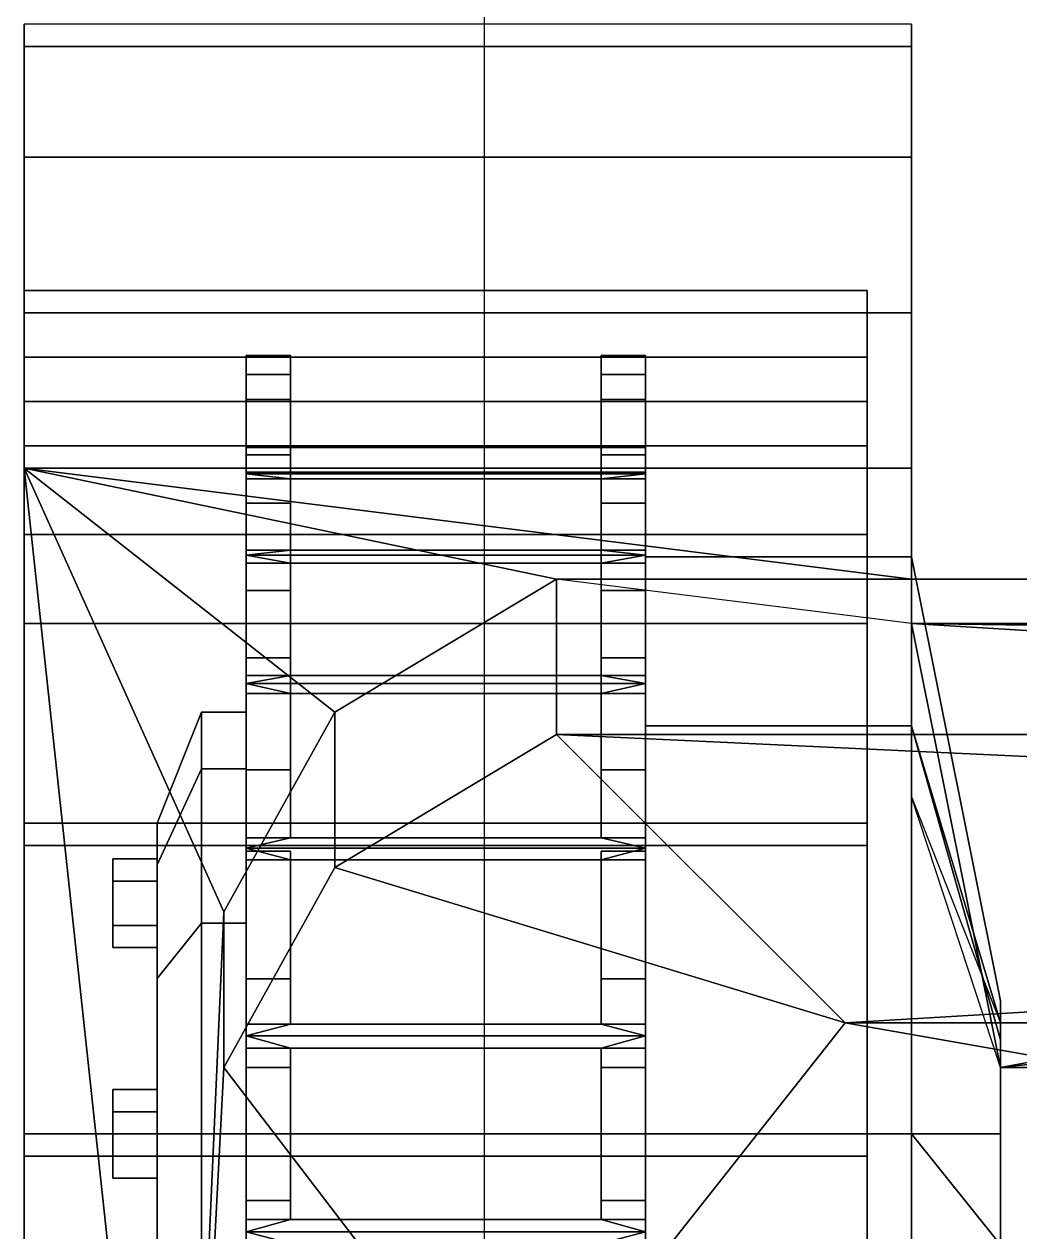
# Model space of a CAD drawing. Header units: millimetres. Extents: x -1.1 to 1.1, y -2.6 to 8.
# Drawn here: x -1.05 to -0.601, y 2.166 to 2.71 of the extents above; entities that cross this region are included whole.
import ezdxf

# ---------------------------------------------------------------- set-up
doc = ezdxf.new("R2010")
doc.units = ezdxf.units.MM
for name, color, linetype in [('_tmp', 4, 'Continuous'), ('fenders', 6, 'Continuous'), ('tracks', 3, 'Continuous'), ('wheels', 2, 'Continuous')]:
    doc.layers.add(name, color=color, linetype=linetype)

msp = doc.modelspace()

# ---------------------------------------------------------------- linework, layer by layer
for points in [[(-0.65, 2.39385, 0.65385), (-0.65, 2.47, 0.47), (-0.77, 2.47, 0.47), (-0.77, 2.39385, 0.65385)], [(-0.65, 2.47, 0.47), (-0.65, 2.39385, 0.28615), (-0.77, 2.39385, 0.28615), (-0.77, 2.47, 0.47)], [(-0.65, 2.39385, 0.28615), (-0.65, 2.47, 0.47), (-0.61, 2.27, 0.47), (-0.61, 2.25243, 0.42757)], [(-0.65, 2.47, 0.47), (-0.65, 2.39385, 0.65385), (-0.61, 2.26003, 0.49406), (-0.61, 2.27, 0.47)], [(-0.91, 2.4, 0.97), (-0.91, 2.33, 1.11), (-0.81, 2.39, 1.11), (-0.81, 2.46, 0.97)], [(-0.65, 2.44, 0.97), (-0.81, 2.46, 0.97), (0.81, 2.46, 0.97), (0.65, 2.44, 0.97)], [(-0.81, 2.46, 0.97), (-0.81, 2.39, 1.11), (0.81, 2.39, 1.11), (0.81, 2.46, 0.97)], [(-0.65, 2.44, 0.8), (-0.65, 2.44, 0.97), (0.65, 2.44, 0.97), (0.65, 2.44, 0.8)], [(0.18, 2.42824, 0.78), (-0.65, 2.44, 0.8), (0.65, 2.44, 0.8), (0.39, 2.42824, 0.78)], [(-0.65, 2.44, 0.8), (-0.65, 2.44, 0.8), (0.18, 2.42824, 0.78), (0.12, 2.39294, 0.72)], [(-0.61, 2.24, 0.46), (-0.65, 2.44, 0.8), (0.12, 2.39294, 0.72), (0.12, 2.37529, 0.69)], [(-0.65, 2.21, 0.73), (-0.65, 2.44, 0.97), (-0.65, 2.44, 0.8), (-0.65, 2.36183, 0.66711)], [(-0.65, -2.36, 0.97), (-0.65, 2.44, 0.97), (-0.65, 2.21, 0.73), (-0.65, 2.02615, 0.65385)], [(-0.65, 2.36183, 0.66711), (-0.65, 2.44, 0.8), (-0.65, 2.44, 0.8), (-0.61, 2.24, 0.46)], [(-0.96, 2.31, 0.97), (-0.96, 2.24, 1.11), (-0.91, 2.33, 1.11), (-0.91, 2.4, 0.97)], [(-0.91, 2.33, 1.11), (-0.68, 2.26, 1.31), (-0.68, 2.26, 1.31), (-0.81, 2.39, 1.11)], [(-0.81, 2.39, 1.11), (-0.68, 2.26, 1.31), (0.3, 2.3185, 1.22), (0.3, 2.338, 1.19)], [(-0.81, 2.39, 1.11), (-0.81, 2.39, 1.11), (0.3, 2.338, 1.19), (0.37, 2.39, 1.11)], [(-0.65, 2.21, 0.73), (-0.65, 2.39385, 0.65385), (-0.77, 2.39385, 0.65385), (-0.77, 2.21, 0.73)], [(-0.65, 2.39385, 0.28615), (-0.65, 2.21, 0.21), (-0.77, 2.21, 0.21), (-0.77, 2.39385, 0.28615)], [(-0.65, 2.21, 0.21), (-0.65, 2.39385, 0.28615), (-0.61, 2.25243, 0.42757), (-0.61, 2.21, 0.41)], [(-0.65, 2.39385, 0.65385), (-0.65, 2.36183, 0.66711), (-0.61, 2.26003, 0.49406)], [(-0.61, 2.24, 0.46), (-0.61, 2.24, 0.46), (0.12, 2.37529, 0.69), (0.18, 2.32824, 0.61)], [(-0.96, 2.24, 1.11), (-0.83, 2.07, 1.35), (-0.68, 2.26, 1.31), (-0.91, 2.33, 1.11)], [(-0.61, 2.24, 0.46), (0.18, 2.32824, 0.61), (0.39, 2.32824, 0.61), (0.61, 2.24, 0.46)], [(-0.68, 2.26, 1.31), (-0.68, 2.26, 1.31), (0.37, 2.26, 1.31), (0.3, 2.3185, 1.22)], [(-0.98, 1.86, 0.97), (-0.98, 1.86, 1.11), (-0.96, 2.24, 1.11), (-0.96, 2.31, 0.97)], [(-0.61, 2.24, 0.46), (-0.61, 2.25243, 0.42757), (-0.61, 2.27, 0.47), (-0.61, 2.26003, 0.49406)], [(-0.83, 2.07, 1.35), (-0.83, 2.07, 1.35), (-0.11, 2.16, 1.47), (-0.68, 2.26, 1.31)], [(-0.68, 2.26, 1.31), (-0.11, 2.16, 1.47), (0.11, 2.16, 1.47), (0.68, 2.26, 1.31)], [(-0.61, 2.17993, 0.42246), (-0.61, 2.21, 0.41), (-0.61, 2.25243, 0.42757), (-0.61, 2.24, 0.46)], [(-0.98, 1.86, 1.11), (-0.98, 1.86, 1.11), (-0.83, 2.07, 1.35), (-0.96, 2.24, 1.11)], [(-0.61, 2.16, 0.41), (-0.61, 2.24, 0.46), (0.61, 2.24, 0.46), (0.61, 2.16, 0.41)], [(-0.65, 2.02615, 0.65385), (-0.65, 2.21, 0.73), (-0.77, 2.21, 0.73), (-0.77, 2.02615, 0.65385)], [(-0.65, 2.21, 0.21), (-0.65, 2.02615, 0.28615), (-0.77, 2.02615, 0.28615), (-0.77, 2.21, 0.21)], [(-0.61, 2.16, 0.41), (-0.65, 2.21, 0.21), (-0.61, 2.21, 0.41), (-0.61, 2.17993, 0.42246)], [(-0.65, 2.02615, 0.28615), (-0.65, 2.21, 0.21), (-0.61, 2.16, 0.41), (-0.61497, 2.15, 0.41)]]:
    msp.add_3dface(points)
at = {"layer": '_tmp'}
msp.add_xline((-0.84273, 0.65, 1.65485), (0, -1), dxfattribs=at)
at = {"layer": 'fenders'}
for points in [[(-1.05, 2.51, 0.97), (-1.05, 2.58, 0.96), (-1.05, 2.71, 0.75), (-1.05, 2.48, 0.93)], [(-0.65, 2.7, 0.82), (-0.65, 2.71, 0.75), (-1.05, 2.71, 0.75), (-1.05, 2.7, 0.82)], [(-1.05, 2.65, 0.89), (-1.05, 2.7, 0.82), (-1.05, 2.71, 0.75), (-1.05, 2.58, 0.96)], [(-0.65, 2.44, 0.97), (-0.65, 2.44, 0.8), (-0.65, 2.71, 0.75), (-0.65, 2.7, 0.82)], [(-0.65, 2.65, 0.89), (-0.65, 2.7, 0.82), (-1.05, 2.7, 0.82), (-1.05, 2.65, 0.89)], [(-0.65, 2.51, 0.97), (-0.65, 2.7, 0.82), (-0.65, 2.65, 0.89), (-0.65, 2.58, 0.96)], [(-0.65, 2.44, 0.97), (-0.65, 2.7, 0.82), (-0.65, 2.51, 0.97), (-0.65, 2.44, 0.97)], [(-0.65, 2.58, 0.96), (-0.65, 2.65, 0.89), (-1.05, 2.65, 0.89), (-1.05, 2.58, 0.96)], [(-0.65, 2.51, 0.97), (-0.65, 2.58, 0.96), (-1.05, 2.58, 0.96), (-1.05, 2.51, 0.97)], [(-0.65, 2.46, 0.97), (-0.65, 2.51, 0.97), (-1.05, 2.51, 0.97), (-0.65, 2.46, 0.97)], [(-1.05, 1.36, 0.97), (-1.05, 2.51, 0.97), (-1.05, 2.48, 0.93), (-1.05, 1.36, 0.93)], [(-1.01371, 1.36, 0.97), (-0.98, 1.86, 0.97), (-1.05, 2.51, 0.97), (-1.05, 1.36, 0.97)], [(-0.81, 2.46, 0.97), (-0.65, 2.46, 0.97), (-1.05, 2.51, 0.97), (-0.81, 2.46, 0.97)], [(-0.91, 2.4, 0.97), (-0.81, 2.46, 0.97), (-1.05, 2.51, 0.97), (-0.91, 2.4, 0.97)], [(-0.96, 2.31, 0.97), (-0.91, 2.4, 0.97), (-1.05, 2.51, 0.97), (-0.96, 2.31, 0.97)], [(-0.98, 1.86, 0.97), (-0.96, 2.31, 0.97), (-1.05, 2.51, 0.97), (-0.98, 1.86, 0.97)]]:
    msp.add_3dface(points, dxfattribs=at)
at = {"layer": 'tracks'}
for points in [[(-1.05, 2.52, 0.59), (-1.05, 2.56, 0.61), (-1.05, 2.59, 0.47), (-1.05, 2.54, 0.47)], [(-1.05, 2.59, 0.47), (-1.05, 2.56, 0.61), (-0.67, 2.56, 0.61), (-0.67, 2.59, 0.47)], [(-0.67, 2.59, 0.47), (-0.67, 2.56, 0.33), (-1.05, 2.56, 0.33), (-1.05, 2.59, 0.47)], [(-1.05, 2.59, 0.47), (-1.05, 2.56, 0.33), (-1.05, 2.52, 0.35), (-1.05, 2.54, 0.47)], [(-0.67, 2.59, 0.47), (-0.67, 2.56, 0.61), (-0.67, 2.52, 0.59), (-0.67, 2.54, 0.47)], [(-0.67, 2.52, 0.35), (-0.67, 2.56, 0.33), (-0.67, 2.59, 0.47), (-0.67, 2.54, 0.47)], [(-0.67, 2.56, 0.33), (-0.67, 2.48, 0.21), (-1.05, 2.48, 0.21), (-1.05, 2.56, 0.33)], [(-1.05, 2.56, 0.33), (-1.05, 2.48, 0.21), (-1.05, 2.44, 0.23), (-1.05, 2.52, 0.35)], [(-1.05, 2.56, 0.61), (-1.05, 2.48, 0.73), (-0.67, 2.48, 0.73), (-0.67, 2.56, 0.61)], [(-1.05, 2.44, 0.71), (-1.05, 2.48, 0.73), (-1.05, 2.56, 0.61), (-1.05, 2.52, 0.59)], [(-0.67, 2.44, 0.23), (-0.67, 2.48, 0.21), (-0.67, 2.56, 0.33), (-0.67, 2.52, 0.35)], [(-0.67, 2.56, 0.61), (-0.67, 2.48, 0.73), (-0.67, 2.44, 0.71), (-0.67, 2.52, 0.59)], [(-0.67, 2.54, 0.47), (-0.67, 2.52, 0.59), (-1.05, 2.52, 0.59), (-1.05, 2.54, 0.47)], [(-1.05, 2.54, 0.47), (-1.05, 2.52, 0.35), (-0.67, 2.52, 0.35), (-0.67, 2.54, 0.47)], [(-1.05, 2.52, 0.35), (-1.05, 2.44, 0.23), (-0.67, 2.44, 0.23), (-0.67, 2.52, 0.35)], [(-0.67, 2.52, 0.59), (-0.67, 2.44, 0.71), (-1.05, 2.44, 0.71), (-1.05, 2.52, 0.59)], [(-1.05, 2.48, 0.21), (-1.05, 2.35, 0.12), (-1.05, 2.34, 0.16), (-1.05, 2.44, 0.23)], [(-0.67, 2.48, 0.21), (-0.67, 2.35, 0.12), (-1.05, 2.35, 0.12), (-1.05, 2.48, 0.21)], [(-1.05, 2.34, 0.78), (-1.05, 2.35, 0.82), (-1.05, 2.48, 0.73), (-1.05, 2.44, 0.71)], [(-1.05, 2.48, 0.73), (-1.05, 2.35, 0.82), (-0.67, 2.35, 0.82), (-0.67, 2.48, 0.73)], [(-0.67, 2.34, 0.16), (-0.67, 2.35, 0.12), (-0.67, 2.48, 0.21), (-0.67, 2.44, 0.23)], [(-0.67, 2.48, 0.73), (-0.67, 2.35, 0.82), (-0.67, 2.34, 0.78), (-0.67, 2.44, 0.71)], [(-1.05, 2.44, 0.23), (-1.05, 2.34, 0.16), (-0.67, 2.34, 0.16), (-0.67, 2.44, 0.23)], [(-0.67, 2.44, 0.71), (-0.67, 2.34, 0.78), (-1.05, 2.34, 0.78), (-1.05, 2.44, 0.71)], [(-1.05, 2.35, 0.12), (-1.05, 2.21, 0.03), (-1.05, 2.2, 0.07), (-1.05, 2.34, 0.16)], [(-0.67, 2.35, 0.12), (-0.67, 2.21, 0.03), (-1.05, 2.21, 0.03), (-1.05, 2.35, 0.12)], [(-1.05, 2.35, 0.82), (-1.05, 2.21, 0.84), (-0.67, 2.21, 0.84), (-0.67, 2.35, 0.82)], [(-1.05, 2.21, 0.8), (-1.05, 2.21, 0.84), (-1.05, 2.35, 0.82), (-1.05, 2.34, 0.78)], [(-0.67, 2.2, 0.07), (-0.67, 2.21, 0.03), (-0.67, 2.35, 0.12), (-0.67, 2.34, 0.16)], [(-0.67, 2.35, 0.82), (-0.67, 2.21, 0.84), (-0.67, 2.21, 0.8), (-0.67, 2.34, 0.78)], [(-1.05, 2.34, 0.16), (-1.05, 2.2, 0.07), (-0.67, 2.2, 0.07), (-0.67, 2.34, 0.16)], [(-0.67, 2.34, 0.78), (-0.67, 2.21, 0.8), (-1.05, 2.21, 0.8), (-1.05, 2.34, 0.78)], [(-1.05, 2.21, 0.03), (-1.05, 2.05, -0.03), (-1.05, 2.05), (-1.05, 2.2, 0.07)], [(-0.67, 2.21, 0.03), (-0.67, 2.05, -0.03), (-1.05, 2.05, -0.03), (-1.05, 2.21, 0.03)], [(-1.05, 2.21, 0.84), (-1.05, 1.25, 0.86), (-0.67, 1.25, 0.86), (-0.67, 2.21, 0.84)], [(-1.05, 1.25, 0.82), (-1.05, 1.25, 0.86), (-1.05, 2.21, 0.84), (-1.05, 2.21, 0.8)], [(-0.67, 2.21, 0.8), (-0.67, 1.25, 0.82), (-1.05, 1.25, 0.82), (-1.05, 2.21, 0.8)], [(-0.67, 2.05), (-0.67, 2.05, -0.03), (-0.67, 2.21, 0.03), (-0.67, 2.2, 0.07)], [(-0.67, 2.21, 0.84), (-0.67, 1.25, 0.86), (-0.67, 1.25, 0.82), (-0.67, 2.21, 0.8)], [(-1.05, 2.2, 0.07), (-1.05, 2.05), (-0.67, 2.05), (-0.67, 2.2, 0.07)]]:
    msp.add_3dface(points, dxfattribs=at)
at = {"layer": 'wheels'}
for points in [[(-0.93, 2.55217, 0.5495), (-0.93, 2.56071, 0.49012), (-0.95, 2.56071, 0.49012), (-0.95, 2.55217, 0.5495)], [(-0.93, 2.56071, 0.49012), (-0.93, 2.51922, 0.47543), (-0.95, 2.51922, 0.47543), (-0.95, 2.56071, 0.49012)], [(-0.95, 2.56071, 0.49012), (-0.95, 2.51922, 0.47543), (-0.95, 2.50822, 0.55191), (-0.95, 2.55217, 0.5495)], [(-0.93, 2.56071, 0.44988), (-0.93, 2.55217, 0.3905), (-0.95, 2.55217, 0.3905), (-0.95, 2.56071, 0.44988)], [(-0.93, 2.51922, 0.46457), (-0.93, 2.56071, 0.44988), (-0.95, 2.56071, 0.44988), (-0.95, 2.51922, 0.46457)], [(-0.95, 2.55217, 0.3905), (-0.95, 2.50822, 0.38809), (-0.95, 2.51922, 0.46457), (-0.95, 2.56071, 0.44988)], [(-0.93, 2.51922, 0.47543), (-0.93, 2.56071, 0.49012), (-0.93, 2.55217, 0.5495), (-0.93, 2.50822, 0.55191)], [(-0.93, 2.50822, 0.38809), (-0.93, 2.55217, 0.3905), (-0.93, 2.56071, 0.44988), (-0.93, 2.51922, 0.46457)], [(-0.79, 2.56071, 0.49012), (-0.79, 2.51922, 0.47543), (-0.79, 2.50822, 0.55191), (-0.79, 2.55217, 0.5495)], [(-0.77, 2.56071, 0.49012), (-0.77, 2.51922, 0.47543), (-0.79, 2.51922, 0.47543), (-0.79, 2.56071, 0.49012)], [(-0.77, 2.55217, 0.5495), (-0.77, 2.56071, 0.49012), (-0.79, 2.56071, 0.49012), (-0.79, 2.55217, 0.5495)], [(-0.79, 2.55217, 0.3905), (-0.79, 2.50822, 0.38809), (-0.79, 2.51922, 0.46457), (-0.79, 2.56071, 0.44988)], [(-0.77, 2.51922, 0.46457), (-0.77, 2.56071, 0.44988), (-0.79, 2.56071, 0.44988), (-0.79, 2.51922, 0.46457)], [(-0.77, 2.56071, 0.44988), (-0.77, 2.55217, 0.3905), (-0.79, 2.55217, 0.3905), (-0.79, 2.56071, 0.44988)], [(-0.77, 2.51922, 0.47543), (-0.77, 2.56071, 0.49012), (-0.77, 2.55217, 0.5495), (-0.77, 2.50822, 0.55191)], [(-0.77, 2.50822, 0.38809), (-0.77, 2.55217, 0.3905), (-0.77, 2.56071, 0.44988), (-0.77, 2.51922, 0.46457)], [(-0.93, 2.50822, 0.55191), (-0.93, 2.55217, 0.5495), (-0.95, 2.55217, 0.5495), (-0.95, 2.50822, 0.55191)], [(-0.93, 2.55217, 0.3905), (-0.93, 2.50822, 0.38809), (-0.95, 2.50822, 0.38809), (-0.95, 2.55217, 0.3905)], [(-0.77, 2.50822, 0.55191), (-0.77, 2.55217, 0.5495), (-0.79, 2.55217, 0.5495), (-0.79, 2.50822, 0.55191)], [(-0.77, 2.55217, 0.3905), (-0.77, 2.50822, 0.38809), (-0.79, 2.50822, 0.38809), (-0.79, 2.55217, 0.3905)], [(-0.93, 2.51591, 0.64268), (-0.93, 2.54083, 0.58811), (-0.95, 2.54083, 0.58811), (-0.95, 2.51591, 0.64268)], [(-0.93, 2.54083, 0.58811), (-0.93, 2.50516, 0.56233), (-0.95, 2.50516, 0.56233), (-0.95, 2.54083, 0.58811)], [(-0.95, 2.54083, 0.58811), (-0.95, 2.50516, 0.56233), (-0.95, 2.47307, 0.63261), (-0.95, 2.51591, 0.64268)], [(-0.93, 2.54083, 0.35189), (-0.93, 2.51591, 0.29732), (-0.95, 2.51591, 0.29732), (-0.95, 2.54083, 0.35189)], [(-0.93, 2.50516, 0.37767), (-0.93, 2.54083, 0.35189), (-0.95, 2.54083, 0.35189), (-0.95, 2.50516, 0.37767)], [(-0.95, 2.51591, 0.29732), (-0.95, 2.47307, 0.30739), (-0.95, 2.50516, 0.37767), (-0.95, 2.54083, 0.35189)], [(-0.93, 2.50516, 0.56233), (-0.93, 2.54083, 0.58811), (-0.93, 2.51591, 0.64268), (-0.93, 2.47307, 0.63261)], [(-0.93, 2.47307, 0.30739), (-0.93, 2.51591, 0.29732), (-0.93, 2.54083, 0.35189), (-0.93, 2.50516, 0.37767)], [(-0.79, 2.54083, 0.58811), (-0.79, 2.50516, 0.56233), (-0.79, 2.47307, 0.63261), (-0.79, 2.51591, 0.64268)], [(-0.77, 2.54083, 0.58811), (-0.77, 2.50516, 0.56233), (-0.79, 2.50516, 0.56233), (-0.79, 2.54083, 0.58811)], [(-0.77, 2.51591, 0.64268), (-0.77, 2.54083, 0.58811), (-0.79, 2.54083, 0.58811), (-0.79, 2.51591, 0.64268)], [(-0.79, 2.51591, 0.29732), (-0.79, 2.47307, 0.30739), (-0.79, 2.50516, 0.37767), (-0.79, 2.54083, 0.35189)], [(-0.77, 2.50516, 0.37767), (-0.77, 2.54083, 0.35189), (-0.79, 2.54083, 0.35189), (-0.79, 2.50516, 0.37767)], [(-0.77, 2.54083, 0.35189), (-0.77, 2.51591, 0.29732), (-0.79, 2.51591, 0.29732), (-0.79, 2.54083, 0.35189)], [(-0.77, 2.50516, 0.56233), (-0.77, 2.54083, 0.58811), (-0.77, 2.51591, 0.64268), (-0.77, 2.47307, 0.63261)], [(-0.77, 2.47307, 0.30739), (-0.77, 2.51591, 0.29732), (-0.77, 2.54083, 0.35189), (-0.77, 2.50516, 0.37767)], [(-0.79, 2.51922, 0.47543), (-0.77, 2.52, 0.47), (-0.95, 2.52, 0.47), (-0.93, 2.51922, 0.47543)], [(-0.93, 2.51922, 0.47543), (-0.95, 2.52, 0.47), (-0.95, 2.52, 0.47), (-0.95, 2.51922, 0.47543)], [(-0.77, 2.52, 0.47), (-0.79, 2.51922, 0.46457), (-0.93, 2.51922, 0.46457), (-0.95, 2.52, 0.47)], [(-0.95, 2.52, 0.47), (-0.93, 2.51922, 0.46457), (-0.95, 2.51922, 0.46457), (-0.95, 2.52, 0.47)], [(-0.95, 2.50744, 0.55734), (-0.95, 2.52, 0.47), (-0.95, 2.37454, 0.375), (-0.95, 2.4, 0.47)], [(-0.95, 2.52, 0.47), (-0.95, 2.50744, 0.38266), (-0.95, 2.37454, 0.375)], [(-0.77, 2.51922, 0.47543), (-0.77, 2.52, 0.47), (-0.77, 2.52, 0.47), (-0.79, 2.51922, 0.47543)], [(-0.77, 2.52, 0.47), (-0.77, 2.51922, 0.46457), (-0.79, 2.51922, 0.46457), (-0.77, 2.52, 0.47)], [(-0.77, 2.52, 0.47), (-0.77, 2.50744, 0.55734), (-0.77, 2.47079, 0.3024), (-0.77, 2.50744, 0.38266)], [(-0.93, 2.47307, 0.63261), (-0.93, 2.51591, 0.64268), (-0.95, 2.51591, 0.64268), (-0.95, 2.47307, 0.63261)], [(-0.93, 2.51591, 0.29732), (-0.93, 2.47307, 0.30739), (-0.95, 2.47307, 0.30739), (-0.95, 2.51591, 0.29732)], [(-0.79, 2.50822, 0.55191), (-0.79, 2.51922, 0.47543), (-0.93, 2.51922, 0.47543), (-0.93, 2.50822, 0.55191)], [(-0.79, 2.51922, 0.46457), (-0.79, 2.50822, 0.38809), (-0.93, 2.50822, 0.38809), (-0.93, 2.51922, 0.46457)], [(-0.77, 2.47307, 0.63261), (-0.77, 2.51591, 0.64268), (-0.79, 2.51591, 0.64268), (-0.79, 2.47307, 0.63261)], [(-0.77, 2.51591, 0.29732), (-0.77, 2.47307, 0.30739), (-0.79, 2.47307, 0.30739), (-0.79, 2.51591, 0.29732)], [(-0.77, 2.50744, 0.55734), (-0.79, 2.50822, 0.55191), (-0.93, 2.50822, 0.55191), (-0.95, 2.50744, 0.55734)], [(-0.95, 2.50744, 0.55734), (-0.93, 2.50822, 0.55191), (-0.95, 2.50822, 0.55191), (-0.95, 2.50744, 0.55734)], [(-0.79, 2.50822, 0.38809), (-0.77, 2.50744, 0.38266), (-0.95, 2.50744, 0.38266), (-0.93, 2.50822, 0.38809)], [(-0.93, 2.50822, 0.38809), (-0.95, 2.50744, 0.38266), (-0.95, 2.50744, 0.38266), (-0.95, 2.50822, 0.38809)], [(-0.79, 2.50516, 0.56233), (-0.77, 2.50744, 0.55734), (-0.95, 2.50744, 0.55734), (-0.93, 2.50516, 0.56233)], [(-0.93, 2.50516, 0.56233), (-0.95, 2.50744, 0.55734), (-0.95, 2.50744, 0.55734), (-0.95, 2.50516, 0.56233)], [(-0.77, 2.50744, 0.38266), (-0.79, 2.50516, 0.37767), (-0.93, 2.50516, 0.37767), (-0.95, 2.50744, 0.38266)], [(-0.95, 2.50744, 0.38266), (-0.93, 2.50516, 0.37767), (-0.95, 2.50516, 0.37767), (-0.95, 2.50744, 0.38266)], [(-0.95, 2.47079, 0.6376), (-0.95, 2.50744, 0.55734), (-0.95, 2.4, 0.47), (-0.95, 2.37454, 0.565)], [(-0.95, 2.50744, 0.38266), (-0.95, 2.47079, 0.3024), (-0.95, 2.37454, 0.375)], [(-0.79, 2.47307, 0.63261), (-0.79, 2.50516, 0.56233), (-0.93, 2.50516, 0.56233), (-0.93, 2.47307, 0.63261)], [(-0.79, 2.50516, 0.37767), (-0.79, 2.47307, 0.30739), (-0.93, 2.47307, 0.30739), (-0.93, 2.50516, 0.37767)], [(-0.77, 2.50744, 0.55734), (-0.77, 2.50822, 0.55191), (-0.79, 2.50822, 0.55191), (-0.77, 2.50744, 0.55734)], [(-0.77, 2.50822, 0.38809), (-0.77, 2.50744, 0.38266), (-0.77, 2.50744, 0.38266), (-0.79, 2.50822, 0.38809)], [(-0.77, 2.50516, 0.56233), (-0.77, 2.50744, 0.55734), (-0.77, 2.50744, 0.55734), (-0.79, 2.50516, 0.56233)], [(-0.77, 2.50744, 0.38266), (-0.77, 2.50516, 0.37767), (-0.79, 2.50516, 0.37767), (-0.77, 2.50744, 0.38266)], [(-0.77, 2.50744, 0.55734), (-0.77, 2.47079, 0.6376), (-0.77, 2.41301, 0.23572), (-0.77, 2.47079, 0.3024)], [(-0.93, 2.45487, 0.72187), (-0.93, 2.49416, 0.67653), (-0.95, 2.49416, 0.67653), (-0.95, 2.45487, 0.72187)], [(-0.93, 2.49416, 0.67653), (-0.93, 2.4672, 0.64175), (-0.95, 2.4672, 0.64175), (-0.95, 2.49416, 0.67653)], [(-0.95, 2.49416, 0.67653), (-0.95, 2.4672, 0.64175), (-0.95, 2.4166, 0.70014), (-0.95, 2.45487, 0.72187)], [(-0.93, 2.49416, 0.26347), (-0.93, 2.45487, 0.21813), (-0.95, 2.45487, 0.21813), (-0.95, 2.49416, 0.26347)], [(-0.93, 2.4672, 0.29825), (-0.93, 2.49416, 0.26347), (-0.95, 2.49416, 0.26347), (-0.95, 2.4672, 0.29825)], [(-0.95, 2.45487, 0.21813), (-0.95, 2.4166, 0.23986), (-0.95, 2.4672, 0.29825), (-0.95, 2.49416, 0.26347)], [(-0.93, 2.4672, 0.64175), (-0.93, 2.49416, 0.67653), (-0.93, 2.45487, 0.72187), (-0.93, 2.4166, 0.70014)], [(-0.93, 2.4166, 0.23986), (-0.93, 2.45487, 0.21813), (-0.93, 2.49416, 0.26347), (-0.93, 2.4672, 0.29825)], [(-0.79, 2.49416, 0.67653), (-0.79, 2.4672, 0.64175), (-0.79, 2.4166, 0.70014), (-0.79, 2.45487, 0.72187)], [(-0.77, 2.49416, 0.67653), (-0.77, 2.4672, 0.64175), (-0.79, 2.4672, 0.64175), (-0.79, 2.49416, 0.67653)], [(-0.77, 2.45487, 0.72187), (-0.77, 2.49416, 0.67653), (-0.79, 2.49416, 0.67653), (-0.79, 2.45487, 0.72187)], [(-0.79, 2.45487, 0.21813), (-0.79, 2.4166, 0.23986), (-0.79, 2.4672, 0.29825), (-0.79, 2.49416, 0.26347)], [(-0.77, 2.4672, 0.29825), (-0.77, 2.49416, 0.26347), (-0.79, 2.49416, 0.26347), (-0.79, 2.4672, 0.29825)], [(-0.77, 2.49416, 0.26347), (-0.77, 2.45487, 0.21813), (-0.79, 2.45487, 0.21813), (-0.79, 2.49416, 0.26347)], [(-0.77, 2.4672, 0.64175), (-0.77, 2.49416, 0.67653), (-0.77, 2.45487, 0.72187), (-0.77, 2.4166, 0.70014)], [(-0.77, 2.4166, 0.23986), (-0.77, 2.45487, 0.21813), (-0.77, 2.49416, 0.26347), (-0.77, 2.4672, 0.29825)], [(-0.77, 2.47079, 0.6376), (-0.79, 2.47307, 0.63261), (-0.93, 2.47307, 0.63261), (-0.95, 2.47079, 0.6376)], [(-0.95, 2.47079, 0.6376), (-0.93, 2.47307, 0.63261), (-0.95, 2.47307, 0.63261), (-0.95, 2.47079, 0.6376)], [(-0.79, 2.47307, 0.30739), (-0.77, 2.47079, 0.3024), (-0.95, 2.47079, 0.3024), (-0.93, 2.47307, 0.30739)], [(-0.93, 2.47307, 0.30739), (-0.95, 2.47079, 0.3024), (-0.95, 2.47079, 0.3024), (-0.95, 2.47307, 0.30739)], [(-0.79, 2.4672, 0.64175), (-0.77, 2.47079, 0.6376), (-0.95, 2.47079, 0.6376), (-0.93, 2.4672, 0.64175)], [(-0.93, 2.4672, 0.64175), (-0.95, 2.47079, 0.6376), (-0.95, 2.47079, 0.6376), (-0.95, 2.4672, 0.64175)], [(-0.77, 2.47079, 0.3024), (-0.79, 2.4672, 0.29825), (-0.93, 2.4672, 0.29825), (-0.95, 2.47079, 0.3024)], [(-0.95, 2.47079, 0.3024), (-0.93, 2.4672, 0.29825), (-0.95, 2.4672, 0.29825), (-0.95, 2.47079, 0.3024)], [(-0.95, 2.41301, 0.70428), (-0.95, 2.47079, 0.6376), (-0.95, 2.37454, 0.565), (-0.95, 2.305, 0.63454)], [(-0.95, 2.47079, 0.3024), (-0.95, 2.41301, 0.23572), (-0.95, 2.305, 0.30546), (-0.95, 2.37454, 0.375)], [(-0.77, 2.47079, 0.6376), (-0.77, 2.47307, 0.63261), (-0.79, 2.47307, 0.63261), (-0.77, 2.47079, 0.6376)], [(-0.77, 2.47307, 0.30739), (-0.77, 2.47079, 0.3024), (-0.77, 2.47079, 0.3024), (-0.79, 2.47307, 0.30739)], [(-0.77, 2.4672, 0.64175), (-0.77, 2.47079, 0.6376), (-0.77, 2.47079, 0.6376), (-0.79, 2.4672, 0.64175)], [(-0.77, 2.47079, 0.3024), (-0.77, 2.4672, 0.29825), (-0.79, 2.4672, 0.29825), (-0.77, 2.47079, 0.3024)], [(-0.77, 2.47079, 0.6376), (-0.77, 2.41301, 0.70428), (-0.77, 2.33878, 0.18801), (-0.77, 2.41301, 0.23572)], [(-0.79, 2.4166, 0.70014), (-0.79, 2.4672, 0.64175), (-0.93, 2.4672, 0.64175), (-0.93, 2.4166, 0.70014)], [(-0.79, 2.4672, 0.29825), (-0.79, 2.4166, 0.23986), (-0.93, 2.4166, 0.23986), (-0.93, 2.4672, 0.29825)], [(-0.93, 2.4166, 0.70014), (-0.93, 2.45487, 0.72187), (-0.95, 2.45487, 0.72187), (-0.95, 2.4166, 0.70014)], [(-0.93, 2.45487, 0.21813), (-0.93, 2.4166, 0.23986), (-0.95, 2.4166, 0.23986), (-0.95, 2.45487, 0.21813)], [(-0.77, 2.4166, 0.70014), (-0.77, 2.45487, 0.72187), (-0.79, 2.45487, 0.72187), (-0.79, 2.4166, 0.70014)], [(-0.77, 2.45487, 0.21813), (-0.77, 2.4166, 0.23986), (-0.79, 2.4166, 0.23986), (-0.79, 2.45487, 0.21813)], [(-0.93, 2.37399, 0.78066), (-0.93, 2.42446, 0.74822), (-0.95, 2.42446, 0.74822), (-0.95, 2.37399, 0.78066)], [(-0.93, 2.42446, 0.74822), (-0.93, 2.40839, 0.70725), (-0.95, 2.40839, 0.70725), (-0.95, 2.42446, 0.74822)], [(-0.95, 2.42446, 0.74822), (-0.95, 2.40839, 0.70725), (-0.95, 2.34339, 0.74902), (-0.95, 2.37399, 0.78066)], [(-0.93, 2.42446, 0.19178), (-0.93, 2.37399, 0.15934), (-0.95, 2.37399, 0.15934), (-0.95, 2.42446, 0.19178)], [(-0.93, 2.40839, 0.23275), (-0.93, 2.42446, 0.19178), (-0.95, 2.42446, 0.19178), (-0.95, 2.40839, 0.23275)], [(-0.95, 2.37399, 0.15934), (-0.95, 2.34339, 0.19098), (-0.95, 2.40839, 0.23275), (-0.95, 2.42446, 0.19178)], [(-0.93, 2.40839, 0.70725), (-0.93, 2.42446, 0.74822), (-0.93, 2.37399, 0.78066), (-0.93, 2.34339, 0.74902)], [(-0.93, 2.34339, 0.19098), (-0.93, 2.37399, 0.15934), (-0.93, 2.42446, 0.19178), (-0.93, 2.40839, 0.23275)], [(-0.79, 2.42446, 0.74822), (-0.79, 2.40839, 0.70725), (-0.79, 2.34339, 0.74902), (-0.79, 2.37399, 0.78066)], [(-0.77, 2.42446, 0.74822), (-0.77, 2.40839, 0.70725), (-0.79, 2.40839, 0.70725), (-0.79, 2.42446, 0.74822)], [(-0.77, 2.37399, 0.78066), (-0.77, 2.42446, 0.74822), (-0.79, 2.42446, 0.74822), (-0.79, 2.37399, 0.78066)], [(-0.79, 2.37399, 0.15934), (-0.79, 2.34339, 0.19098), (-0.79, 2.40839, 0.23275), (-0.79, 2.42446, 0.19178)], [(-0.77, 2.40839, 0.23275), (-0.77, 2.42446, 0.19178), (-0.79, 2.42446, 0.19178), (-0.79, 2.40839, 0.23275)], [(-0.77, 2.42446, 0.19178), (-0.77, 2.37399, 0.15934), (-0.79, 2.37399, 0.15934), (-0.79, 2.42446, 0.19178)], [(-0.77, 2.40839, 0.70725), (-0.77, 2.42446, 0.74822), (-0.77, 2.37399, 0.78066), (-0.77, 2.34339, 0.74902)], [(-0.77, 2.34339, 0.19098), (-0.77, 2.37399, 0.15934), (-0.77, 2.42446, 0.19178), (-0.77, 2.40839, 0.23275)], [(-0.77, 2.41301, 0.70428), (-0.79, 2.4166, 0.70014), (-0.93, 2.4166, 0.70014), (-0.95, 2.41301, 0.70428)], [(-0.95, 2.41301, 0.70428), (-0.93, 2.4166, 0.70014), (-0.95, 2.4166, 0.70014), (-0.95, 2.41301, 0.70428)], [(-0.79, 2.4166, 0.23986), (-0.77, 2.41301, 0.23572), (-0.95, 2.41301, 0.23572), (-0.93, 2.4166, 0.23986)], [(-0.93, 2.4166, 0.23986), (-0.95, 2.41301, 0.23572), (-0.95, 2.41301, 0.23572), (-0.95, 2.4166, 0.23986)], [(-0.77, 2.41301, 0.70428), (-0.77, 2.4166, 0.70014), (-0.79, 2.4166, 0.70014), (-0.77, 2.41301, 0.70428)], [(-0.77, 2.4166, 0.23986), (-0.77, 2.41301, 0.23572), (-0.77, 2.41301, 0.23572), (-0.79, 2.4166, 0.23986)], [(-0.79, 2.40839, 0.70725), (-0.77, 2.41301, 0.70428), (-0.95, 2.41301, 0.70428), (-0.93, 2.40839, 0.70725)], [(-0.93, 2.40839, 0.70725), (-0.95, 2.41301, 0.70428), (-0.95, 2.41301, 0.70428), (-0.95, 2.40839, 0.70725)], [(-0.77, 2.41301, 0.23572), (-0.79, 2.40839, 0.23275), (-0.93, 2.40839, 0.23275), (-0.95, 2.41301, 0.23572)], [(-0.95, 2.41301, 0.23572), (-0.93, 2.40839, 0.23275), (-0.95, 2.40839, 0.23275), (-0.95, 2.41301, 0.23572)], [(-0.95, 2.33878, 0.75199), (-0.95, 2.41301, 0.70428), (-0.95, 2.305, 0.63454), (-0.95, 2.21, 0.66)], [(-0.95, 2.41301, 0.23572), (-0.95, 2.33878, 0.18801), (-0.95, 2.305, 0.30546)], [(-0.77, 2.40839, 0.70725), (-0.77, 2.41301, 0.70428), (-0.77, 2.41301, 0.70428), (-0.79, 2.40839, 0.70725)], [(-0.77, 2.41301, 0.23572), (-0.77, 2.40839, 0.23275), (-0.79, 2.40839, 0.23275), (-0.77, 2.41301, 0.23572)], [(-0.77, 2.41301, 0.70428), (-0.77, 2.33878, 0.75199), (-0.77, 2.25412, 0.16316), (-0.77, 2.33878, 0.18801)], [(-0.79, 2.34339, 0.74902), (-0.79, 2.40839, 0.70725), (-0.93, 2.40839, 0.70725), (-0.93, 2.34339, 0.74902)], [(-0.79, 2.40839, 0.23275), (-0.79, 2.34339, 0.19098), (-0.93, 2.34339, 0.19098), (-0.93, 2.40839, 0.23275)], [(-0.97, 2.37454, 0.565), (-0.97, 2.4, 0.47), (-0.99, 2.35, 0.47), (-0.99, 2.33124, 0.54)], [(-0.97, 2.4, 0.47), (-0.97, 2.37454, 0.375), (-0.99, 2.33124, 0.4), (-0.99, 2.35, 0.47)], [(-0.95, 2.37454, 0.565), (-0.95, 2.4, 0.47), (-0.97, 2.4, 0.47), (-0.97, 2.37454, 0.565)], [(-0.95, 2.4, 0.47), (-0.95, 2.37454, 0.375), (-0.97, 2.37454, 0.375), (-0.97, 2.4, 0.47)], [(-0.97, 2.305, 0.63454), (-0.97, 2.37454, 0.565), (-0.99, 2.33124, 0.54), (-0.99, 2.28, 0.59124)], [(-0.97, 2.37454, 0.375), (-0.97, 2.305, 0.30546), (-0.99, 2.28, 0.34876), (-0.99, 2.33124, 0.4)], [(-0.95, 2.305, 0.63454), (-0.95, 2.37454, 0.565), (-0.97, 2.37454, 0.565), (-0.97, 2.305, 0.63454)], [(-0.95, 2.37454, 0.375), (-0.95, 2.305, 0.30546), (-0.97, 2.305, 0.30546), (-0.97, 2.37454, 0.375)], [(-0.93, 2.34339, 0.74902), (-0.93, 2.37399, 0.78066), (-0.95, 2.37399, 0.78066), (-0.95, 2.34339, 0.74902)], [(-0.93, 2.37399, 0.15934), (-0.93, 2.34339, 0.19098), (-0.95, 2.34339, 0.19098), (-0.95, 2.37399, 0.15934)], [(-0.77, 2.34339, 0.74902), (-0.77, 2.37399, 0.78066), (-0.79, 2.37399, 0.78066), (-0.79, 2.34339, 0.74902)], [(-0.77, 2.37399, 0.15934), (-0.77, 2.34339, 0.19098), (-0.79, 2.34339, 0.19098), (-0.79, 2.37399, 0.15934)], [(-0.99, 2.32392, 0.51268), (-0.99, 2.32392, 0.51268), (-0.99, 2.35, 0.47), (-0.99, 2.32392, 0.42732)], [(-0.99, 2.35, 0.47), (-0.99, 2.35, 0.47), (-0.99, 2.33392, 0.41), (-0.99, 2.32392, 0.42732)], [(-0.99, 2.35, 0.47), (-0.99, 2.35, 0.47), (-0.99, 2.32392, 0.51268), (-0.99, 2.33392, 0.53)], [(-0.77, 2.33878, 0.75199), (-0.79, 2.34339, 0.74902), (-0.93, 2.34339, 0.74902), (-0.95, 2.33878, 0.75199)], [(-0.95, 2.33878, 0.75199), (-0.93, 2.34339, 0.74902), (-0.95, 2.34339, 0.74902), (-0.95, 2.33878, 0.75199)], [(-0.79, 2.34339, 0.19098), (-0.77, 2.33878, 0.18801), (-0.95, 2.33878, 0.18801), (-0.93, 2.34339, 0.19098)], [(-0.93, 2.34339, 0.19098), (-0.95, 2.33878, 0.18801), (-0.95, 2.33878, 0.18801), (-0.95, 2.34339, 0.19098)], [(-0.77, 2.33878, 0.75199), (-0.77, 2.34339, 0.74902), (-0.79, 2.34339, 0.74902), (-0.77, 2.33878, 0.75199)], [(-0.77, 2.34339, 0.19098), (-0.77, 2.33878, 0.18801), (-0.77, 2.33878, 0.18801), (-0.79, 2.34339, 0.19098)], [(-0.79, 2.33351, 0.75353), (-0.77, 2.33878, 0.75199), (-0.95, 2.33878, 0.75199), (-0.93, 2.33351, 0.75353)], [(-0.93, 2.33351, 0.75353), (-0.95, 2.33878, 0.75199), (-0.95, 2.33878, 0.75199), (-0.95, 2.33351, 0.75353)], [(-0.77, 2.33878, 0.18801), (-0.79, 2.33351, 0.18647), (-0.93, 2.33351, 0.18647), (-0.95, 2.33878, 0.18801)], [(-0.95, 2.33878, 0.18801), (-0.93, 2.33351, 0.18647), (-0.95, 2.33351, 0.18647), (-0.95, 2.33878, 0.18801)], [(-0.95, 2.25412, 0.77684), (-0.95, 2.33878, 0.75199), (-0.95, 2.21, 0.66)], [(-0.95, 2.33878, 0.18801), (-0.95, 2.25412, 0.16316), (-0.95, 2.305, 0.30546)], [(-0.93, 2.27982, 0.81427), (-0.93, 2.33739, 0.79737), (-0.95, 2.33739, 0.79737), (-0.95, 2.27982, 0.81427)], [(-0.93, 2.33739, 0.79737), (-0.93, 2.33351, 0.75353), (-0.95, 2.33351, 0.75353), (-0.95, 2.33739, 0.79737)], [(-0.95, 2.33739, 0.79737), (-0.95, 2.33351, 0.75353), (-0.95, 2.25938, 0.7753), (-0.95, 2.27982, 0.81427)], [(-0.93, 2.33739, 0.14263), (-0.93, 2.27982, 0.12573), (-0.95, 2.27982, 0.12573), (-0.95, 2.33739, 0.14263)], [(-0.93, 2.33351, 0.18647), (-0.93, 2.33739, 0.14263), (-0.95, 2.33739, 0.14263), (-0.95, 2.33351, 0.18647)], [(-0.95, 2.27982, 0.12573), (-0.95, 2.25938, 0.1647), (-0.95, 2.33351, 0.18647), (-0.95, 2.33739, 0.14263)], [(-0.93, 2.33351, 0.75353), (-0.93, 2.33739, 0.79737), (-0.93, 2.27982, 0.81427), (-0.93, 2.25938, 0.7753)], [(-0.93, 2.25938, 0.1647), (-0.93, 2.27982, 0.12573), (-0.93, 2.33739, 0.14263), (-0.93, 2.33351, 0.18647)], [(-0.77, 2.33351, 0.75353), (-0.77, 2.33878, 0.75199), (-0.77, 2.33878, 0.75199), (-0.79, 2.33351, 0.75353)], [(-0.77, 2.33878, 0.18801), (-0.77, 2.33351, 0.18647), (-0.79, 2.33351, 0.18647), (-0.77, 2.33878, 0.18801)], [(-0.79, 2.33739, 0.79737), (-0.79, 2.33351, 0.75353), (-0.79, 2.25938, 0.7753), (-0.79, 2.27982, 0.81427)], [(-0.77, 2.33739, 0.79737), (-0.77, 2.33351, 0.75353), (-0.79, 2.33351, 0.75353), (-0.79, 2.33739, 0.79737)], [(-0.77, 2.27982, 0.81427), (-0.77, 2.33739, 0.79737), (-0.79, 2.33739, 0.79737), (-0.79, 2.27982, 0.81427)], [(-0.79, 2.27982, 0.12573), (-0.79, 2.25938, 0.1647), (-0.79, 2.33351, 0.18647), (-0.79, 2.33739, 0.14263)], [(-0.77, 2.33351, 0.18647), (-0.77, 2.33739, 0.14263), (-0.79, 2.33739, 0.14263), (-0.79, 2.33351, 0.18647)], [(-0.77, 2.33739, 0.14263), (-0.77, 2.27982, 0.12573), (-0.79, 2.27982, 0.12573), (-0.79, 2.33739, 0.14263)], [(-0.77, 2.33878, 0.75199), (-0.77, 2.25412, 0.77684), (-0.77, 2.16588, 0.16316), (-0.77, 2.25412, 0.16316)], [(-0.77, 2.33351, 0.75353), (-0.77, 2.33739, 0.79737), (-0.77, 2.27982, 0.81427), (-0.77, 2.25938, 0.7753)], [(-0.77, 2.25938, 0.1647), (-0.77, 2.27982, 0.12573), (-0.77, 2.33739, 0.14263), (-0.77, 2.33351, 0.18647)], [(-1.01, 2.32392, 0.54732), (-1.01, 2.33392, 0.53), (-1.01, 2.32392, 0.51268), (-1.01, 2.30392, 0.54732)], [(-0.99, 2.33392, 0.53), (-0.99, 2.32392, 0.51268), (-1.01, 2.32392, 0.51268), (-1.01, 2.33392, 0.53)], [(-0.99, 2.32392, 0.54732), (-0.99, 2.33392, 0.53), (-1.01, 2.33392, 0.53), (-1.01, 2.32392, 0.54732)], [(-1.01, 2.33392, 0.41), (-1.01, 2.32392, 0.39268), (-1.01, 2.30392, 0.39268), (-1.01, 2.32392, 0.42732)], [(-0.99, 2.33392, 0.41), (-0.99, 2.32392, 0.39268), (-1.01, 2.32392, 0.39268), (-1.01, 2.33392, 0.41)], [(-0.99, 2.32392, 0.42732), (-0.99, 2.33392, 0.41), (-1.01, 2.33392, 0.41), (-1.01, 2.32392, 0.42732)], [(-0.99, 2.33124, 0.54), (-0.99, 2.33124, 0.54), (-0.99, 2.33392, 0.53), (-0.99, 2.32392, 0.54732)], [(-0.99, 2.33124, 0.4), (-0.99, 2.33124, 0.4), (-0.99, 2.32392, 0.39268), (-0.99, 2.33392, 0.41)], [(-0.79, 2.25938, 0.7753), (-0.79, 2.33351, 0.75353), (-0.93, 2.33351, 0.75353), (-0.93, 2.25938, 0.7753)], [(-0.79, 2.33351, 0.18647), (-0.79, 2.25938, 0.1647), (-0.93, 2.25938, 0.1647), (-0.93, 2.33351, 0.18647)], [(-1.01, 2.30392, 0.54732), (-1.01, 2.32392, 0.51268), (-1.01, 2.30392, 0.51268), (-1.01, 2.29392, 0.53)], [(-0.99, 2.32392, 0.51268), (-0.99, 2.30392, 0.51268), (-1.01, 2.30392, 0.51268), (-1.01, 2.32392, 0.51268)], [(-0.99, 2.30392, 0.54732), (-0.99, 2.32392, 0.54732), (-1.01, 2.32392, 0.54732), (-1.01, 2.30392, 0.54732)], [(-1.01, 2.32392, 0.42732), (-1.01, 2.30392, 0.39268), (-1.01, 2.29392, 0.41), (-1.01, 2.30392, 0.42732)], [(-0.99, 2.30392, 0.42732), (-0.99, 2.32392, 0.42732), (-1.01, 2.32392, 0.42732), (-1.01, 2.30392, 0.42732)], [(-0.99, 2.32392, 0.39268), (-0.99, 2.30392, 0.39268), (-1.01, 2.30392, 0.39268), (-1.01, 2.32392, 0.39268)], [(-0.99, 2.28, 0.59124), (-0.99, 2.28, 0.59124), (-0.99, 2.32392, 0.54732), (-0.99, 2.30392, 0.54732)], [(-0.99, 2.30392, 0.51268), (-0.99, 2.32392, 0.51268), (-0.99, 2.32392, 0.42732), (-0.99, 2.30392, 0.42732)], [(-0.99, 2.28, 0.34876), (-0.99, 2.28, 0.34876), (-0.99, 2.30392, 0.39268), (-0.99, 2.32392, 0.39268)], [(-0.99, 2.29392, 0.53), (-0.99, 2.30392, 0.54732), (-1.01, 2.30392, 0.54732), (-1.01, 2.29392, 0.53)], [(-0.99, 2.30392, 0.51268), (-0.99, 2.29392, 0.53), (-1.01, 2.29392, 0.53), (-1.01, 2.30392, 0.51268)], [(-0.99, 2.29392, 0.41), (-0.99, 2.30392, 0.42732), (-1.01, 2.30392, 0.42732), (-1.01, 2.29392, 0.41)], [(-0.99, 2.30392, 0.39268), (-0.99, 2.29392, 0.41), (-1.01, 2.29392, 0.41), (-1.01, 2.30392, 0.39268)], [(-0.97, 2.21, 0.66), (-0.97, 2.305, 0.63454), (-0.99, 2.28, 0.59124), (-0.99, 2.21, 0.61)], [(-0.97, 2.305, 0.30546), (-0.97, 2.21, 0.28), (-0.99, 2.21, 0.33), (-0.99, 2.28, 0.34876)], [(-0.99, 2.29392, 0.53), (-0.99, 2.30392, 0.51268), (-0.99, 2.2, 0.57268), (-0.99, 2.22, 0.57268)], [(-0.99, 2.22, 0.57268), (-0.99, 2.23, 0.59), (-0.99, 2.30392, 0.54732), (-0.99, 2.29392, 0.53)], [(-0.99, 2.23, 0.59), (-0.99, 2.23, 0.59), (-0.99, 2.28, 0.59124), (-0.99, 2.30392, 0.54732)], [(-0.99, 2.22, 0.36732), (-0.99, 2.2, 0.36732), (-0.99, 2.30392, 0.42732), (-0.99, 2.29392, 0.41)], [(-0.99, 2.29392, 0.41), (-0.99, 2.30392, 0.39268), (-0.99, 2.23, 0.35), (-0.99, 2.22, 0.36732)], [(-0.99, 2.30392, 0.39268), (-0.99, 2.30392, 0.39268), (-0.99, 2.28, 0.34876), (-0.99, 2.23, 0.35)], [(-0.99, 2.12608, 0.41), (-0.99, 2.12608, 0.53), (-0.99, 2.2, 0.57268), (-0.99, 2.30392, 0.51268)], [(-0.99, 2.2, 0.36732), (-0.99, 2.12608, 0.41), (-0.99, 2.30392, 0.51268), (-0.99, 2.30392, 0.42732)], [(-0.95, 2.21, 0.66), (-0.95, 2.305, 0.63454), (-0.97, 2.305, 0.63454), (-0.97, 2.21, 0.66)], [(-0.95, 2.305, 0.30546), (-0.95, 2.21, 0.28), (-0.97, 2.21, 0.28), (-0.97, 2.305, 0.30546)], [(-0.95, 2.25412, 0.16316), (-0.95, 2.16588, 0.16316), (-0.95, 2.21, 0.28), (-0.95, 2.305, 0.30546)], [(-0.99, 2.28, 0.59124), (-0.99, 2.28, 0.59124), (-0.99, 2.23, 0.59), (-0.99, 2.22, 0.60732)], [(-0.99, 2.28, 0.34876), (-0.99, 2.28, 0.34876), (-0.99, 2.22, 0.33268), (-0.99, 2.23, 0.35)], [(-0.93, 2.25938, 0.7753), (-0.93, 2.27982, 0.81427), (-0.95, 2.27982, 0.81427), (-0.95, 2.25938, 0.7753)], [(-0.93, 2.27982, 0.12573), (-0.93, 2.25938, 0.1647), (-0.95, 2.25938, 0.1647), (-0.95, 2.27982, 0.12573)], [(-0.77, 2.25938, 0.7753), (-0.77, 2.27982, 0.81427), (-0.79, 2.27982, 0.81427), (-0.79, 2.25938, 0.7753)], [(-0.77, 2.27982, 0.12573), (-0.77, 2.25938, 0.1647), (-0.79, 2.25938, 0.1647), (-0.79, 2.27982, 0.12573)], [(-0.77, 2.25412, 0.77684), (-0.79, 2.25938, 0.7753), (-0.93, 2.25938, 0.7753), (-0.95, 2.25412, 0.77684)], [(-0.95, 2.25412, 0.77684), (-0.93, 2.25938, 0.7753), (-0.95, 2.25938, 0.7753), (-0.95, 2.25412, 0.77684)], [(-0.79, 2.25938, 0.1647), (-0.77, 2.25412, 0.16316), (-0.95, 2.25412, 0.16316), (-0.93, 2.25938, 0.1647)], [(-0.93, 2.25938, 0.1647), (-0.95, 2.25412, 0.16316), (-0.95, 2.25412, 0.16316), (-0.95, 2.25938, 0.1647)], [(-0.77, 2.25412, 0.77684), (-0.77, 2.25938, 0.7753), (-0.79, 2.25938, 0.7753), (-0.77, 2.25412, 0.77684)], [(-0.77, 2.25938, 0.1647), (-0.77, 2.25412, 0.16316), (-0.77, 2.25412, 0.16316), (-0.79, 2.25938, 0.1647)], [(-0.95, 2.25412, 0.16316), (-0.93, 2.24863, 0.16316), (-0.95, 2.24863, 0.16316), (-0.95, 2.25412, 0.16316)], [(-0.77, 2.25412, 0.16316), (-0.79, 2.24863, 0.16316), (-0.93, 2.24863, 0.16316), (-0.95, 2.25412, 0.16316)], [(-0.79, 2.24863, 0.77684), (-0.77, 2.25412, 0.77684), (-0.95, 2.25412, 0.77684), (-0.93, 2.24863, 0.77684)], [(-0.93, 2.24863, 0.77684), (-0.95, 2.25412, 0.77684), (-0.95, 2.25412, 0.77684), (-0.95, 2.24863, 0.77684)], [(-0.95, 2.16588, 0.77684), (-0.95, 2.25412, 0.77684), (-0.95, 2.21, 0.66), (-0.95, 2.115, 0.63454)], [(-0.77, 2.25412, 0.16316), (-0.77, 2.24863, 0.16316), (-0.79, 2.24863, 0.16316), (-0.77, 2.25412, 0.16316)], [(-0.77, 2.24863, 0.77684), (-0.77, 2.25412, 0.77684), (-0.77, 2.25412, 0.77684), (-0.79, 2.24863, 0.77684)], [(-0.77, 2.25412, 0.77684), (-0.77, 2.16588, 0.77684), (-0.77, 2.08122, 0.18801), (-0.77, 2.16588, 0.16316)], [(-0.95, 2.18, 0.12), (-0.95, 2.17137, 0.16316), (-0.95, 2.24863, 0.16316), (-0.95, 2.24, 0.12)], [(-0.93, 2.24863, 0.16316), (-0.93, 2.24, 0.12), (-0.95, 2.24, 0.12), (-0.95, 2.24863, 0.16316)], [(-0.93, 2.24, 0.82), (-0.93, 2.24863, 0.77684), (-0.95, 2.24863, 0.77684), (-0.95, 2.24, 0.82)], [(-0.95, 2.24, 0.82), (-0.95, 2.24863, 0.77684), (-0.95, 2.17137, 0.77684), (-0.95, 2.18, 0.82)], [(-0.79, 2.24863, 0.16316), (-0.79, 2.17137, 0.16316), (-0.93, 2.17137, 0.16316), (-0.93, 2.24863, 0.16316)], [(-0.93, 2.17137, 0.16316), (-0.93, 2.18, 0.12), (-0.93, 2.24, 0.12), (-0.93, 2.24863, 0.16316)], [(-0.79, 2.17137, 0.77684), (-0.79, 2.24863, 0.77684), (-0.93, 2.24863, 0.77684), (-0.93, 2.17137, 0.77684)], [(-0.93, 2.24863, 0.77684), (-0.93, 2.24, 0.82), (-0.93, 2.18, 0.82), (-0.93, 2.17137, 0.77684)], [(-0.77, 2.24863, 0.16316), (-0.77, 2.24, 0.12), (-0.79, 2.24, 0.12), (-0.79, 2.24863, 0.16316)], [(-0.79, 2.18, 0.12), (-0.79, 2.17137, 0.16316), (-0.79, 2.24863, 0.16316), (-0.79, 2.24, 0.12)], [(-0.79, 2.24, 0.82), (-0.79, 2.24863, 0.77684), (-0.79, 2.17137, 0.77684), (-0.79, 2.18, 0.82)], [(-0.77, 2.24, 0.82), (-0.77, 2.24863, 0.77684), (-0.79, 2.24863, 0.77684), (-0.79, 2.24, 0.82)], [(-0.77, 2.17137, 0.16316), (-0.77, 2.18, 0.12), (-0.77, 2.24, 0.12), (-0.77, 2.24863, 0.16316)], [(-0.77, 2.24863, 0.77684), (-0.77, 2.24, 0.82), (-0.77, 2.18, 0.82), (-0.77, 2.17137, 0.77684)], [(-0.93, 2.24, 0.12), (-0.93, 2.18, 0.12), (-0.95, 2.18, 0.12), (-0.95, 2.24, 0.12)], [(-0.93, 2.18, 0.82), (-0.93, 2.24, 0.82), (-0.95, 2.24, 0.82), (-0.95, 2.18, 0.82)], [(-0.77, 2.24, 0.12), (-0.77, 2.18, 0.12), (-0.79, 2.18, 0.12), (-0.79, 2.24, 0.12)], [(-0.77, 2.18, 0.82), (-0.77, 2.24, 0.82), (-0.79, 2.24, 0.82), (-0.79, 2.18, 0.82)], [(-0.99, 2.22, 0.60732), (-0.99, 2.23, 0.59), (-1.01, 2.23, 0.59), (-1.01, 2.22, 0.60732)], [(-0.99, 2.23, 0.59), (-0.99, 2.22, 0.57268), (-1.01, 2.22, 0.57268), (-1.01, 2.23, 0.59)], [(-1.01, 2.2, 0.60732), (-1.01, 2.22, 0.60732), (-1.01, 2.23, 0.59), (-1.01, 2.19, 0.59)], [(-1.01, 2.19, 0.59), (-1.01, 2.23, 0.59), (-1.01, 2.22, 0.57268), (-1.01, 2.2, 0.57268)], [(-1.01, 2.23, 0.35), (-1.01, 2.19, 0.35), (-1.01, 2.2, 0.36732), (-1.01, 2.22, 0.36732)], [(-1.01, 2.22, 0.33268), (-1.01, 2.2, 0.33268), (-1.01, 2.19, 0.35), (-1.01, 2.23, 0.35)], [(-0.99, 2.22, 0.36732), (-0.99, 2.23, 0.35), (-1.01, 2.23, 0.35), (-1.01, 2.22, 0.36732)], [(-0.99, 2.23, 0.35), (-0.99, 2.22, 0.33268), (-1.01, 2.22, 0.33268), (-1.01, 2.23, 0.35)], [(-0.99, 2.2, 0.60732), (-0.99, 2.22, 0.60732), (-1.01, 2.22, 0.60732), (-1.01, 2.2, 0.60732)], [(-0.99, 2.22, 0.57268), (-0.99, 2.2, 0.57268), (-1.01, 2.2, 0.57268), (-1.01, 2.22, 0.57268)], [(-0.99, 2.2, 0.36732), (-0.99, 2.22, 0.36732), (-1.01, 2.22, 0.36732), (-1.01, 2.2, 0.36732)], [(-0.99, 2.22, 0.33268), (-0.99, 2.2, 0.33268), (-1.01, 2.2, 0.33268), (-1.01, 2.22, 0.33268)], [(-0.99, 2.21, 0.61), (-0.99, 2.21, 0.61), (-0.99, 2.22, 0.60732), (-0.99, 2.2, 0.60732)], [(-0.99, 2.21, 0.33), (-0.99, 2.21, 0.33), (-0.99, 2.2, 0.33268), (-0.99, 2.22, 0.33268)], [(-0.97, 2.115, 0.63454), (-0.97, 2.21, 0.66), (-0.99, 2.21, 0.61), (-0.99, 2.14, 0.59124)], [(-0.97, 2.21, 0.28), (-0.97, 2.115, 0.30546), (-0.99, 2.14, 0.34876), (-0.99, 2.21, 0.33)], [(-0.95, 2.115, 0.63454), (-0.95, 2.21, 0.66), (-0.97, 2.21, 0.66), (-0.97, 2.115, 0.63454)], [(-0.95, 2.21, 0.28), (-0.95, 2.115, 0.30546), (-0.97, 2.115, 0.30546), (-0.97, 2.21, 0.28)], [(-0.95, 2.08122, 0.18801), (-0.95, 2.00699, 0.23572), (-0.95, 2.115, 0.30546), (-0.95, 2.21, 0.28)], [(-0.95, 2.16588, 0.16316), (-0.95, 2.08122, 0.18801), (-0.95, 2.21, 0.28)], [(-0.99, 2.19, 0.59), (-0.99, 2.2, 0.60732), (-1.01, 2.2, 0.60732), (-1.01, 2.19, 0.59)], [(-0.99, 2.2, 0.57268), (-0.99, 2.19, 0.59), (-1.01, 2.19, 0.59), (-1.01, 2.2, 0.57268)], [(-0.99, 2.19, 0.35), (-0.99, 2.2, 0.36732), (-1.01, 2.2, 0.36732), (-1.01, 2.19, 0.35)], [(-0.99, 2.2, 0.33268), (-0.99, 2.19, 0.35), (-1.01, 2.19, 0.35), (-1.01, 2.2, 0.33268)], [(-0.99, 2.14, 0.59124), (-0.99, 2.14, 0.59124), (-0.99, 2.2, 0.60732), (-0.99, 2.19, 0.59)], [(-0.99, 2.12608, 0.53), (-0.99, 2.11608, 0.54732), (-0.99, 2.19, 0.59), (-0.99, 2.2, 0.57268)], [(-0.99, 2.2, 0.36732), (-0.99, 2.19, 0.35), (-0.99, 2.11608, 0.39268), (-0.99, 2.12608, 0.41)], [(-0.99, 2.14, 0.34876), (-0.99, 2.14, 0.34876), (-0.99, 2.19, 0.35), (-0.99, 2.2, 0.33268)], [(-0.99, 2.11608, 0.54732), (-0.99, 2.11608, 0.54732), (-0.99, 2.14, 0.59124), (-0.99, 2.19, 0.59)], [(-0.99, 2.19, 0.35), (-0.99, 2.19, 0.35), (-0.99, 2.14, 0.34876), (-0.99, 2.11608, 0.39268)], [(-0.93, 2.18, 0.12), (-0.93, 2.17137, 0.16316), (-0.95, 2.17137, 0.16316), (-0.95, 2.18, 0.12)], [(-0.93, 2.17137, 0.77684), (-0.93, 2.18, 0.82), (-0.95, 2.18, 0.82), (-0.95, 2.17137, 0.77684)], [(-0.77, 2.18, 0.12), (-0.77, 2.17137, 0.16316), (-0.79, 2.17137, 0.16316), (-0.79, 2.18, 0.12)], [(-0.77, 2.17137, 0.77684), (-0.77, 2.18, 0.82), (-0.79, 2.18, 0.82), (-0.79, 2.17137, 0.77684)], [(-0.93, 2.17137, 0.16316), (-0.95, 2.16588, 0.16316), (-0.95, 2.16588, 0.16316), (-0.95, 2.17137, 0.16316)], [(-0.79, 2.17137, 0.16316), (-0.77, 2.16588, 0.16316), (-0.95, 2.16588, 0.16316), (-0.93, 2.17137, 0.16316)], [(-0.77, 2.16588, 0.77684), (-0.79, 2.17137, 0.77684), (-0.93, 2.17137, 0.77684), (-0.95, 2.16588, 0.77684)], [(-0.95, 2.16588, 0.77684), (-0.93, 2.17137, 0.77684), (-0.95, 2.17137, 0.77684), (-0.95, 2.16588, 0.77684)], [(-0.77, 2.17137, 0.16316), (-0.77, 2.16588, 0.16316), (-0.77, 2.16588, 0.16316), (-0.79, 2.17137, 0.16316)], [(-0.77, 2.16588, 0.77684), (-0.77, 2.17137, 0.77684), (-0.79, 2.17137, 0.77684), (-0.77, 2.16588, 0.77684)], [(-0.77, 2.16588, 0.16316), (-0.79, 2.16062, 0.1647), (-0.93, 2.16062, 0.1647), (-0.95, 2.16588, 0.16316)], [(-0.95, 2.16588, 0.16316), (-0.93, 2.16062, 0.1647), (-0.95, 2.16062, 0.1647), (-0.95, 2.16588, 0.16316)], [(-0.77, 2.16588, 0.16316), (-0.77, 2.16062, 0.1647), (-0.79, 2.16062, 0.1647), (-0.77, 2.16588, 0.16316)], [(-0.77, 2.16588, 0.77684), (-0.77, 2.08122, 0.75199), (-0.77, 2.00699, 0.23572), (-0.77, 2.08122, 0.18801)]]:
    msp.add_3dface(points, dxfattribs=at)

doc.saveas('drawing.dxf')
